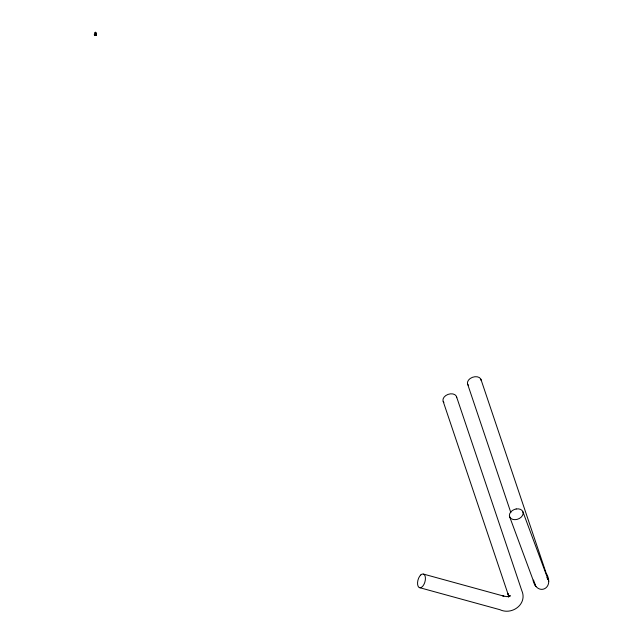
<?xml version="1.0" encoding="UTF-8"?>
<svg xmlns="http://www.w3.org/2000/svg" width="643" height="643" viewBox="0 0 643 643"><rect width="100%" height="100%" fill="white"/><g stroke="black" fill="none" stroke-linecap="round" stroke-linejoin="round"><path stroke-width="0.96" d="M480.924 379.314L546.156 573.154C555.6 588.948 536.294 597.106 532.774 579.166L509.65 516.771M95.871 34.802L95.783 34.192M508.589 596.833L508.846 595.434L508.661 596.897L508.066 593.714L508.34 595.016L443.172 401.385M95.26 35.341A0.989 0.683 -18.6 0 0 96.362 34.384L95.799 33.918A0.989 0.683 -18.6 0 0 94.449 34.674A0.989 0.683 -15.3 0 0 94.625 35.164A0.989 0.659 -16.3 0 0 95.26 35.341A1.045 0.723 -18.6 0 0 96.41 34.569L96.41 34.569A1.045 0.723 -18.6 0 1 95.252 35.405L95.485 35.14M95.035 34.304L94.955 35.108M94.843 34.513L95.944 34.417M96.016 34.851L96.418 34.593M95.928 34.963L95.968 34.344M95.646 33.203L95.59 33.677L96.08 33.332L95.574 32.263L95.092 32.6L95.397 33.508M95.614 32.471L95.196 32.592L95.59 33.677M94.931 34.425L95.333 34.175M95.775 32.423L95.092 32.6M508.983 596.487L510.357 595.723L508.3 596.672L509.73 596.407L506.853 596.632L502.85 595.948L503.855 596.141L423.665 574.135M95.518 35.196L94.907 34.947M95.526 32.52L95.831 33.436M95.494 34.151L95.895 34.272M95.148 35.052L95.011 35.011M419.308 587.573L499.908 609.693C512.158 615.512 527.734 603.881 521.762 590.539L456.45 396.466M548.246 579.769L547.105 577.671L548.246 579.769L548.037 578.917M534.783 584.407L535.949 586.561M547.981 579.263L522.896 511.74M467.686 384.321L510.855 512.616M95.574 32.263L95.968 33.34M95.341 32.496L95.743 33.492M533.529 580.018L534.14 581.843M534.373 582.582L535.056 584.929L534.405 582.317L534.606 583.121M548.463 580.653L548.696 581.585M443.879 402.47A7.081 4.871 -18.6 0 1 447.97 394.416A7.081 4.871 -18.6 0 1 456.707 397.72M468.401 385.398A7.081 4.871 -18.6 0 1 472.388 377.337A7.081 4.871 -18.6 0 1 481.197 380.56M420.699 575.003L419.726 576.144A7.081 3.601 -74.7 0 0 419.027 587.413A7.081 3.601 -74.7 0 0 425.328 580.026A7.081 3.601 -74.7 0 0 420.699 575.003M516.184 508.967L514.408 509.457A7.081 5.144 -20.3 0 0 511.056 518.563A7.081 5.144 -20.3 0 0 522.542 515.413A7.081 5.144 -20.3 0 0 516.184 508.967M95.011 35.309A0.989 0.683 -18.6 0 0 96.354 34.368A0.989 0.683 -18.6 0 0 94.826 34.127A0.989 0.683 -18.6 0 0 95.011 35.309M94.963 35.389A1.101 0.756 -18.6 0 0 96.466 34.336A1.101 0.756 -18.6 0 0 94.762 34.079A1.101 0.756 -18.6 0 0 94.963 35.389"/></g></svg>
